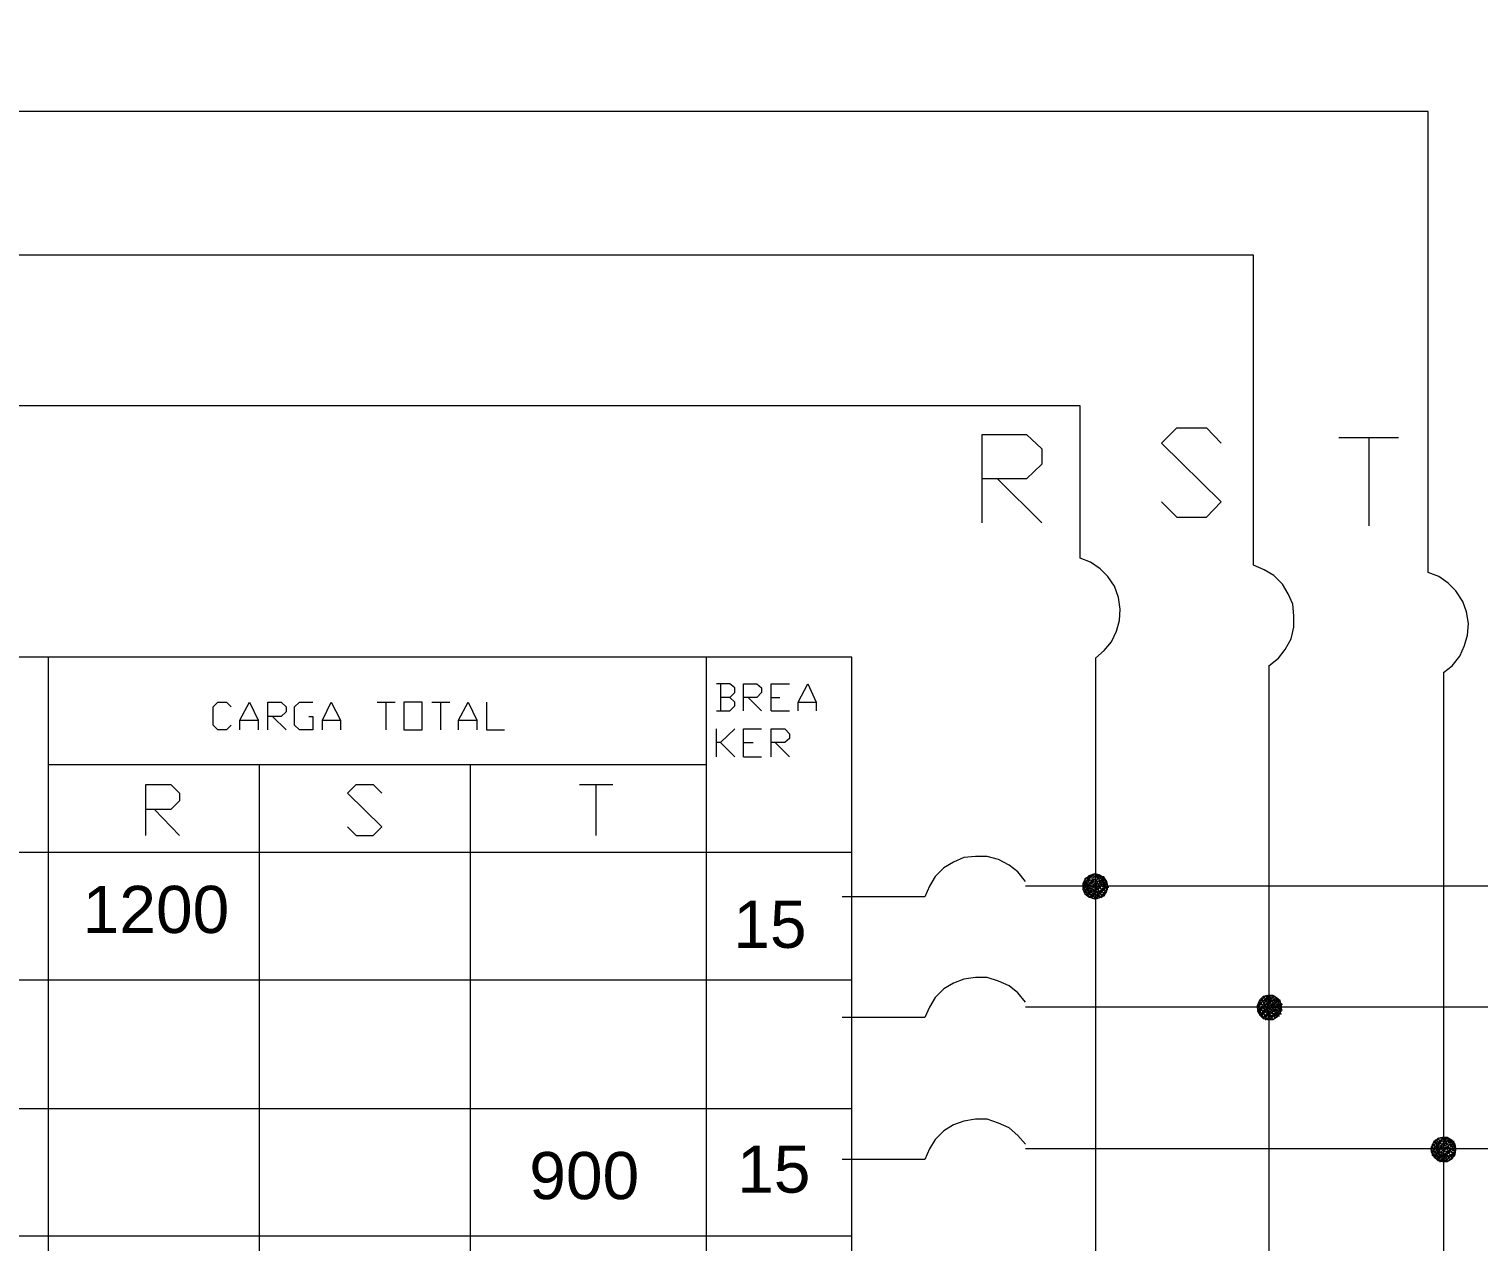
# Model space of a CAD drawing. Header units: millimetres. Extents: x -0.3 to 50, y -1 to 21.3.
# Drawn here: x 5.657 to 8.425, y 14.228 to 16.544 of the extents above; entities that cross this region are included whole.
import ezdxf

# ---------------------------------------------------------------- set-up
doc = ezdxf.new("R2010")
doc.units = ezdxf.units.MM
doc.header["$LTSCALE"] = 0.5
doc.layers.add('TABLA', color=7, linetype='Continuous')
doc.styles.get("Standard").update_dxf_attribs({"font": 'arial.ttf'})

msp = doc.modelspace()

# ---------------------------------------------------------------- linework, layer by layer
at = {"layer": 'TABLA', "color": 7, "linetype": 'Continuous', "lineweight": 18, "true_color": 0x000007}
for p, q in [((8.1594, 15.7632), (8.273, 15.7632)), ((8.2162, 15.7632), (8.2162, 15.5946)), ((7.5072, 15.6844), (7.5915, 15.6001)), ((5.6936, 15.3437), (5.6936, 13.0135)), ((6.9503, 15.3437), (6.9503, 13.0135)), ((7.6941, 15.3418), (7.6941, 13.1197)), ((8.0257, 15.3272), (8.0257, 13.1087)), ((8.3591, 15.3144), (8.3591, 13.1032)), ((6.9778, 15.2924), (6.9778, 15.2411)), ((6.322, 15.2576), (6.3568, 15.2576)), ((6.3385, 15.2576), (6.3385, 15.2044)), ((6.4264, 15.2576), (6.4612, 15.2576)), ((6.4429, 15.2576), (6.4429, 15.2044)), ((7.0309, 15.2667), (7.0566, 15.2411)), ((7.0749, 15.2667), (7.0914, 15.2667)), ((7.1262, 15.2576), (7.161, 15.2576)), ((6.1223, 15.2301), (6.148, 15.2044)), ((7.0749, 15.2411), (7.1097, 15.2411)), ((6.06, 15.2228), (6.0948, 15.2228)), ((6.2176, 15.2228), (6.2524, 15.2228)), ((6.4777, 15.2228), (6.5125, 15.2228)), ((6.9705, 15.1532), (6.9705, 15.2063)), ((6.9778, 15.1806), (7.0053, 15.1532)), ((7.0218, 15.1806), (7.0401, 15.1806)), ((7.0822, 15.1806), (7.1097, 15.1532)), ((7.0218, 15.1532), (7.0566, 15.1532)), ((5.6936, 15.1385), (6.9503, 15.1385)), ((6.0967, 15.1385), (6.0967, 13.0135)), ((6.4997, 15.1385), (6.4997, 13.0135)), ((6.7085, 15.1), (6.7726, 15.1)), ((6.7397, 15.1), (6.7397, 15.0029)), ((5.897, 15.0524), (5.9446, 15.0029)), ((7.2288, 14.97), (4.2867, 14.97)), ((7.6739, 14.9205), (7.6776, 14.9223)), ((7.6776, 14.9205), (7.6813, 14.9223)), ((7.6776, 14.9168), (7.6794, 14.9205)), ((7.6794, 14.9242), (7.6813, 14.9242)), ((7.6794, 14.9187), (7.6831, 14.9205)), ((7.6813, 14.9242), (7.6849, 14.926)), ((7.6813, 14.9205), (7.6831, 14.9242)), ((7.6831, 14.9223), (7.6868, 14.9242)), ((7.6831, 14.9187), (7.6849, 14.9223)), ((7.6849, 14.9242), (7.6868, 14.9278)), ((7.6868, 14.926), (7.6904, 14.9278)), ((7.6868, 14.9223), (7.6886, 14.926)), ((7.6868, 14.9205), (7.6886, 14.9223)), ((7.6886, 14.9278), (7.6904, 14.9278)), ((7.6886, 14.9168), (7.6904, 14.9205)), ((7.6904, 14.926), (7.6923, 14.9297)), ((7.6904, 14.9242), (7.6923, 14.926)), ((7.6904, 14.9187), (7.6941, 14.9205)), ((7.6923, 14.9223), (7.6941, 14.9242)), ((7.6941, 14.9278), (7.6959, 14.9297)), ((7.6941, 14.9278), (7.6959, 14.9278)), ((7.6941, 14.9242), (7.6959, 14.9242)), ((7.6941, 14.9223), (7.6978, 14.9242)), ((7.6941, 14.9187), (7.6959, 14.9223)), ((7.6959, 14.926), (7.6978, 14.9278)), ((7.6959, 14.9242), (7.6978, 14.9242)), ((7.6978, 14.926), (7.7014, 14.9278)), ((7.6978, 14.9205), (7.6996, 14.9223)), ((7.6996, 14.9278), (7.7014, 14.9278)), ((7.6996, 14.9242), (7.7014, 14.9242)), ((7.6996, 14.9187), (7.7014, 14.9205)), ((7.7014, 14.9242), (7.7033, 14.926)), ((7.7033, 14.9223), (7.7051, 14.9242)), ((7.7033, 14.9205), (7.7051, 14.9205)), ((7.7051, 14.9187), (7.7087, 14.9223)), ((7.7069, 14.9242), (7.7087, 14.9242)), ((7.7069, 14.9205), (7.7087, 14.9205)), ((7.7087, 14.9242), (7.7106, 14.9242)), ((7.7087, 14.9205), (7.7106, 14.9223)), ((7.7106, 14.9187), (7.7124, 14.9205)), ((8.4525, 14.9058), (7.5604, 14.9058)), ((7.6703, 14.9113), (7.6721, 14.9132)), ((7.6703, 14.9095), (7.6721, 14.9095)), ((7.6703, 14.9077), (7.6721, 14.9077)), ((7.6703, 14.9058), (7.6721, 14.9058)), ((7.6703, 14.904), (7.6721, 14.9058)), ((7.6703, 14.9022), (7.6721, 14.904)), ((7.6721, 14.915), (7.6739, 14.915)), ((7.6721, 14.9113), (7.6758, 14.9132)), ((7.6721, 14.9077), (7.6739, 14.9095)), ((7.6721, 14.9004), (7.6739, 14.9022)), ((7.6721, 14.8985), (7.6739, 14.8985)), ((7.6721, 14.8967), (7.6739, 14.8985)), ((7.6739, 14.9168), (7.6758, 14.9187)), ((7.6739, 14.9132), (7.6758, 14.9168)), ((7.6739, 14.9113), (7.6758, 14.9113)), ((7.6739, 14.9058), (7.6758, 14.9077)), ((7.6739, 14.9058), (7.6758, 14.9058)), ((7.6739, 14.904), (7.6758, 14.904)), ((7.6739, 14.9004), (7.6758, 14.9004)), ((7.6739, 14.8949), (7.6758, 14.8967)), ((7.6758, 14.915), (7.6794, 14.9168)), ((7.6758, 14.9113), (7.6776, 14.915)), ((7.6758, 14.9058), (7.6794, 14.9095)), ((7.6758, 14.904), (7.6776, 14.9058)), ((7.6758, 14.9022), (7.6776, 14.9022)), ((7.6758, 14.9004), (7.6776, 14.9022)), ((7.6758, 14.893), (7.6776, 14.8949)), ((7.6776, 14.9095), (7.6794, 14.9113)), ((7.6776, 14.9058), (7.6794, 14.9058)), ((7.6776, 14.904), (7.6794, 14.904)), ((7.6776, 14.8985), (7.6794, 14.9004)), ((7.6776, 14.893), (7.6794, 14.893)), ((7.6794, 14.915), (7.6813, 14.9187)), ((7.6794, 14.9077), (7.6831, 14.9095)), ((7.6794, 14.9058), (7.6813, 14.9077)), ((7.6794, 14.904), (7.6794, 14.9058)), ((7.6794, 14.8967), (7.6813, 14.8985)), ((7.6794, 14.8949), (7.6813, 14.8949)), ((7.6794, 14.893), (7.6813, 14.8949)), ((7.6813, 14.9168), (7.6849, 14.9187)), ((7.6813, 14.9132), (7.6831, 14.915)), ((7.6813, 14.9095), (7.6831, 14.9132)), ((7.6813, 14.9022), (7.6831, 14.904)), ((7.6813, 14.8967), (7.6831, 14.8967)), ((7.6813, 14.8912), (7.6831, 14.893)), ((7.6831, 14.9113), (7.6868, 14.9132)), ((7.6831, 14.9077), (7.6849, 14.9113)), ((7.6831, 14.9058), (7.6849, 14.9077)), ((7.6831, 14.9004), (7.6868, 14.9022)), ((7.6831, 14.8967), (7.6849, 14.9004)), ((7.6831, 14.8985), (7.6849, 14.8985)), ((7.6831, 14.8949), (7.6849, 14.8949)), ((7.6849, 14.9168), (7.6886, 14.9187)), ((7.6849, 14.9132), (7.6868, 14.9168)), ((7.6849, 14.9095), (7.6886, 14.9113)), ((7.6849, 14.9058), (7.6868, 14.9077)), ((7.6849, 14.9058), (7.6868, 14.9058)), ((7.6849, 14.8949), (7.6868, 14.8967)), ((7.6868, 14.915), (7.6904, 14.9168)), ((7.6868, 14.9113), (7.6886, 14.915)), ((7.6868, 14.9058), (7.6886, 14.9058)), ((7.6868, 14.904), (7.6886, 14.9058)), ((7.6868, 14.9004), (7.6886, 14.904)), ((7.6868, 14.893), (7.6886, 14.8949)), ((7.6868, 14.8894), (7.6886, 14.893)), ((7.6886, 14.9132), (7.6923, 14.915)), ((7.6886, 14.9095), (7.6904, 14.9113)), ((7.6886, 14.9058), (7.6904, 14.9095)), ((7.6886, 14.9058), (7.6904, 14.9058)), ((7.6886, 14.9022), (7.6923, 14.904)), ((7.6886, 14.8985), (7.6904, 14.9004)), ((7.6886, 14.8912), (7.6923, 14.893)), ((7.6904, 14.915), (7.6923, 14.9187)), ((7.6904, 14.9077), (7.6941, 14.9095)), ((7.6904, 14.9058), (7.6923, 14.9077)), ((7.6904, 14.904), (7.6904, 14.9058)), ((7.6904, 14.8967), (7.6941, 14.8985)), ((7.6904, 14.893), (7.6923, 14.8967)), ((7.6904, 14.8949), (7.6923, 14.8949)), ((7.6923, 14.9132), (7.6941, 14.915)), ((7.6923, 14.9095), (7.6941, 14.9132)), ((7.6923, 14.9022), (7.6941, 14.904)), ((7.6923, 14.8949), (7.6941, 14.8949)), ((7.6923, 14.8912), (7.6941, 14.893)), ((7.6941, 14.9187), (7.6959, 14.9187)), ((7.6941, 14.9168), (7.6959, 14.9187)), ((7.6941, 14.9168), (7.6959, 14.9168)), ((7.6941, 14.9132), (7.6959, 14.9132)), ((7.6941, 14.9113), (7.6978, 14.9132)), ((7.6941, 14.9077), (7.6959, 14.9113)), ((7.6941, 14.9077), (7.6959, 14.9077)), ((7.6941, 14.9058), (7.6959, 14.9058)), ((7.6941, 14.904), (7.6959, 14.904)), ((7.6941, 14.9022), (7.6959, 14.9022)), ((7.6941, 14.9004), (7.6978, 14.9022)), ((7.6941, 14.9004), (7.6959, 14.9004)), ((7.6941, 14.8967), (7.6959, 14.9004)), ((7.6941, 14.8967), (7.6959, 14.8967)), ((7.6941, 14.8949), (7.6959, 14.8967)), ((7.6941, 14.893), (7.6959, 14.893)), ((7.6959, 14.915), (7.6978, 14.9168)), ((7.6959, 14.9095), (7.6996, 14.9113)), ((7.6959, 14.9058), (7.6978, 14.9095)), ((7.6959, 14.9058), (7.6978, 14.9058)), ((7.6959, 14.9022), (7.6978, 14.9058)), ((7.6959, 14.8985), (7.6996, 14.9004)), ((7.6959, 14.8949), (7.6978, 14.8967)), ((7.6978, 14.915), (7.7014, 14.9168)), ((7.6978, 14.9113), (7.6996, 14.915)), ((7.6978, 14.9058), (7.6996, 14.9058)), ((7.6978, 14.904), (7.6996, 14.9058)), ((7.6978, 14.9004), (7.6996, 14.904)), ((7.6978, 14.893), (7.7014, 14.8949)), ((7.6978, 14.8894), (7.6996, 14.893)), ((7.6996, 14.9077), (7.7014, 14.9095)), ((7.6996, 14.9058), (7.7014, 14.9058)), ((7.6996, 14.9022), (7.7033, 14.904)), ((7.6996, 14.8985), (7.7014, 14.9022)), ((7.6996, 14.8912), (7.7033, 14.893)), ((7.7014, 14.915), (7.7033, 14.9187)), ((7.7014, 14.9132), (7.7033, 14.915)), ((7.7014, 14.9077), (7.7051, 14.9095)), ((7.7014, 14.9058), (7.7033, 14.9077)), ((7.7014, 14.904), (7.7014, 14.9058)), ((7.7014, 14.8967), (7.7051, 14.8985)), ((7.7014, 14.893), (7.7033, 14.8967)), ((7.7033, 14.9168), (7.7051, 14.9168)), ((7.7033, 14.9113), (7.7051, 14.9132)), ((7.7033, 14.9058), (7.7069, 14.9077)), ((7.7033, 14.9058), (7.7051, 14.9058)), ((7.7033, 14.9022), (7.7051, 14.9058)), ((7.7033, 14.9004), (7.7051, 14.9022)), ((7.7033, 14.8949), (7.7069, 14.8967)), ((7.7033, 14.8912), (7.7051, 14.8949)), ((7.7051, 14.9168), (7.7069, 14.9187)), ((7.7051, 14.9077), (7.7069, 14.9113)), ((7.7051, 14.9004), (7.7087, 14.9022)), ((7.7051, 14.8967), (7.7069, 14.9004)), ((7.7051, 14.893), (7.7087, 14.8949)), ((7.7069, 14.915), (7.7087, 14.9168)), ((7.7069, 14.9095), (7.7087, 14.9095)), ((7.7069, 14.904), (7.7087, 14.9058)), ((7.7069, 14.8985), (7.7106, 14.9004)), ((7.7069, 14.8949), (7.7087, 14.8985)), ((7.7087, 14.9113), (7.7106, 14.915)), ((7.7087, 14.9095), (7.7106, 14.9113)), ((7.7087, 14.9058), (7.7106, 14.9058)), ((7.7087, 14.904), (7.7106, 14.9058)), ((7.7087, 14.9004), (7.7106, 14.904)), ((7.7087, 14.893), (7.7124, 14.8949)), ((7.7087, 14.8894), (7.7106, 14.893)), ((7.7106, 14.9168), (7.7124, 14.9168)), ((7.7106, 14.9132), (7.7124, 14.9132)), ((7.7106, 14.9077), (7.7124, 14.9095)), ((7.7106, 14.9022), (7.7142, 14.904)), ((7.7106, 14.8985), (7.7124, 14.9022)), ((7.7106, 14.8967), (7.7124, 14.8985)), ((7.7106, 14.8912), (7.7142, 14.893)), ((7.7124, 14.9168), (7.7142, 14.9168)), ((7.7124, 14.915), (7.7142, 14.915)), ((7.7124, 14.9132), (7.7142, 14.915)), ((7.7124, 14.9058), (7.7142, 14.9077)), ((7.7124, 14.904), (7.7124, 14.9058)), ((7.7124, 14.893), (7.7142, 14.8967)), ((7.7142, 14.9113), (7.7161, 14.9132)), ((7.7142, 14.9058), (7.7161, 14.9058)), ((7.7142, 14.9022), (7.7179, 14.9058)), ((7.7142, 14.9004), (7.7161, 14.9022)), ((7.7142, 14.8949), (7.7161, 14.8949)), ((7.7161, 14.9095), (7.7179, 14.9095)), ((7.7161, 14.9077), (7.7179, 14.9077)), ((7.7161, 14.9058), (7.7179, 14.9077)), ((7.7161, 14.8967), (7.7161, 14.8985)), ((7.7179, 14.904), (7.7197, 14.904)), ((7.368, 14.8857), (7.2105, 14.8857)), ((7.6758, 14.8912), (7.6776, 14.8912)), ((7.6758, 14.8894), (7.6776, 14.8912)), ((7.6776, 14.8875), (7.6794, 14.8894)), ((7.6794, 14.8912), (7.6813, 14.8912)), ((7.6794, 14.8857), (7.6813, 14.8875)), ((7.6813, 14.8857), (7.6849, 14.8875)), ((7.6831, 14.8894), (7.6849, 14.8912)), ((7.6831, 14.8875), (7.6849, 14.8875)), ((7.6831, 14.8839), (7.6831, 14.8857)), ((7.6849, 14.8894), (7.6868, 14.8894)), ((7.6849, 14.8857), (7.6886, 14.8894)), ((7.6849, 14.8839), (7.6868, 14.8857)), ((7.6868, 14.8912), (7.6886, 14.8912)), ((7.6868, 14.8875), (7.6886, 14.8875)), ((7.6886, 14.8875), (7.6904, 14.8894)), ((7.6886, 14.882), (7.6886, 14.8839)), ((7.6904, 14.8912), (7.6923, 14.8912)), ((7.6904, 14.8857), (7.6923, 14.8875)), ((7.6904, 14.882), (7.6923, 14.8857)), ((7.6904, 14.8839), (7.6923, 14.8839)), ((7.6923, 14.8839), (7.6941, 14.8839)), ((7.6923, 14.882), (7.6941, 14.882)), ((7.6941, 14.8894), (7.6959, 14.8912)), ((7.6941, 14.8857), (7.6959, 14.8894)), ((7.6941, 14.8875), (7.6959, 14.8875)), ((7.6941, 14.8857), (7.6959, 14.8857)), ((7.6941, 14.8839), (7.6959, 14.8857)), ((7.6941, 14.8839), (7.6959, 14.8839)), ((7.6941, 14.882), (7.6959, 14.882)), ((7.6959, 14.8875), (7.6996, 14.8894)), ((7.6959, 14.8839), (7.6978, 14.8857)), ((7.6978, 14.8875), (7.6996, 14.8875)), ((7.6978, 14.882), (7.6996, 14.8839)), ((7.6996, 14.8875), (7.7014, 14.8912)), ((7.7014, 14.8857), (7.7033, 14.8875)), ((7.7014, 14.8839), (7.7033, 14.8857)), ((7.7051, 14.8894), (7.7087, 14.8912)), ((7.7051, 14.8857), (7.7069, 14.8894)), ((7.7051, 14.8839), (7.7069, 14.8857)), ((7.7069, 14.8875), (7.7106, 14.8894)), ((7.2288, 14.7263), (4.2867, 14.7263)), ((8.4525, 14.675), (7.5604, 14.675)), ((8.0037, 14.6805), (8.0055, 14.6805)), ((8.0037, 14.6769), (8.0037, 14.6787)), ((8.0037, 14.6769), (8.0073, 14.6787)), ((8.0037, 14.675), (8.0055, 14.6769)), ((8.0037, 14.675), (8.0055, 14.675)), ((8.0037, 14.6732), (8.0037, 14.675)), ((8.0037, 14.6714), (8.0055, 14.6732)), ((8.0055, 14.6842), (8.0073, 14.6842)), ((8.0055, 14.6824), (8.0092, 14.6842)), ((8.0055, 14.6787), (8.0073, 14.6824)), ((8.0055, 14.675), (8.0092, 14.6769)), ((8.0055, 14.675), (8.0073, 14.675)), ((8.0055, 14.6714), (8.0092, 14.6732)), ((8.0055, 14.6677), (8.0073, 14.6714)), ((8.0073, 14.686), (8.0092, 14.6879)), ((8.0073, 14.6805), (8.011, 14.6824)), ((8.0073, 14.6769), (8.0092, 14.6805)), ((8.0073, 14.6695), (8.011, 14.6714)), ((8.0092, 14.6824), (8.011, 14.686)), ((8.0092, 14.675), (8.0128, 14.6769)), ((8.0092, 14.6714), (8.011, 14.675)), ((8.011, 14.6897), (8.0128, 14.6915)), ((8.011, 14.6842), (8.0147, 14.686)), ((8.011, 14.6805), (8.0128, 14.6842)), ((8.011, 14.6787), (8.0128, 14.6805)), ((8.011, 14.675), (8.0128, 14.675)), ((8.011, 14.6732), (8.0128, 14.675)), ((8.011, 14.6695), (8.0128, 14.6732)), ((8.0128, 14.686), (8.0147, 14.6897)), ((8.0128, 14.675), (8.0147, 14.6787)), ((8.0128, 14.675), (8.0147, 14.675)), ((8.0128, 14.6714), (8.0165, 14.6732)), ((8.0147, 14.6933), (8.0165, 14.6952)), ((8.0147, 14.6879), (8.0165, 14.6879)), ((8.0147, 14.6824), (8.0165, 14.6842)), ((8.0147, 14.6769), (8.0183, 14.6787)), ((8.0147, 14.675), (8.0165, 14.6769)), ((8.0147, 14.6732), (8.0147, 14.675)), ((8.0165, 14.6915), (8.0183, 14.6933)), ((8.0165, 14.6897), (8.0183, 14.6897)), ((8.0165, 14.6879), (8.0183, 14.6897)), ((8.0165, 14.6787), (8.0183, 14.6824)), ((8.0165, 14.6714), (8.0202, 14.675)), ((8.0165, 14.6677), (8.0183, 14.6714)), ((8.0183, 14.6915), (8.0202, 14.6915)), ((8.0183, 14.686), (8.0202, 14.6879)), ((8.0183, 14.6805), (8.022, 14.6824)), ((8.0183, 14.6769), (8.0202, 14.6805)), ((8.0183, 14.675), (8.0202, 14.6769)), ((8.0183, 14.6695), (8.022, 14.6714)), ((8.0202, 14.6952), (8.0238, 14.697)), ((8.0202, 14.6933), (8.022, 14.6933)), ((8.0202, 14.6915), (8.022, 14.6933)), ((8.0202, 14.6897), (8.022, 14.6897)), ((8.0202, 14.6842), (8.022, 14.686)), ((8.0202, 14.6824), (8.022, 14.6824)), ((8.0202, 14.6714), (8.022, 14.675)), ((8.022, 14.6952), (8.0238, 14.6952)), ((8.022, 14.6897), (8.0238, 14.6915)), ((8.022, 14.6842), (8.0238, 14.6842)), ((8.022, 14.6787), (8.0238, 14.6805)), ((8.022, 14.675), (8.0238, 14.675)), ((8.022, 14.6732), (8.0238, 14.675)), ((8.022, 14.6695), (8.0238, 14.6732)), ((8.0238, 14.6952), (8.0257, 14.697)), ((8.0238, 14.6879), (8.0257, 14.6897)), ((8.0238, 14.686), (8.0257, 14.686)), ((8.0238, 14.6842), (8.0257, 14.686)), ((8.0238, 14.6824), (8.0257, 14.6824)), ((8.0238, 14.6769), (8.0257, 14.6787)), ((8.0238, 14.675), (8.0257, 14.675)), ((8.0238, 14.675), (8.0257, 14.675)), ((8.0257, 14.697), (8.0275, 14.697)), ((8.0257, 14.697), (8.0275, 14.697)), ((8.0257, 14.6952), (8.0275, 14.6952)), ((8.0257, 14.6933), (8.0257, 14.6952)), ((8.0257, 14.6879), (8.0275, 14.6879)), ((8.0257, 14.686), (8.0293, 14.6879)), ((8.0257, 14.6842), (8.0275, 14.6842)), ((8.0257, 14.6824), (8.0257, 14.6842)), ((8.0257, 14.6769), (8.0293, 14.6787)), ((8.0257, 14.6769), (8.0275, 14.6769)), ((8.0257, 14.675), (8.0275, 14.675)), ((8.0257, 14.6714), (8.0257, 14.6732)), ((8.0257, 14.6732), (8.0275, 14.6732)), ((8.0275, 14.6915), (8.0312, 14.6933)), ((8.0275, 14.6879), (8.0293, 14.6915)), ((8.0275, 14.6897), (8.0293, 14.6897)), ((8.0275, 14.686), (8.0293, 14.686)), ((8.0275, 14.6805), (8.0293, 14.6824)), ((8.0275, 14.6787), (8.0293, 14.6787)), ((8.0275, 14.675), (8.0293, 14.675)), ((8.0275, 14.6695), (8.0293, 14.6714)), ((8.0293, 14.697), (8.0312, 14.697)), ((8.0293, 14.6897), (8.033, 14.6915)), ((8.0293, 14.686), (8.0312, 14.6879)), ((8.0293, 14.6805), (8.0312, 14.6805)), ((8.0293, 14.6769), (8.033, 14.6805)), ((8.0293, 14.675), (8.0312, 14.6769)), ((8.0293, 14.6695), (8.033, 14.6714)), ((8.0312, 14.6952), (8.033, 14.697)), ((8.0312, 14.6915), (8.033, 14.6952)), ((8.0312, 14.6842), (8.033, 14.686)), ((8.0312, 14.6805), (8.033, 14.6842)), ((8.0312, 14.6824), (8.033, 14.6824)), ((8.0312, 14.6787), (8.033, 14.6787)), ((8.0312, 14.6732), (8.033, 14.675)), ((8.0312, 14.6714), (8.033, 14.6714)), ((8.033, 14.6933), (8.0367, 14.6952)), ((8.033, 14.6897), (8.0348, 14.6915)), ((8.033, 14.6824), (8.0367, 14.6842)), ((8.033, 14.6787), (8.0348, 14.6805)), ((8.033, 14.675), (8.0348, 14.675)), ((8.033, 14.6732), (8.0348, 14.675)), ((8.033, 14.6695), (8.0348, 14.6732)), ((8.0348, 14.6952), (8.0348, 14.697)), ((8.0348, 14.6879), (8.0385, 14.6897)), ((8.0348, 14.6842), (8.0367, 14.6879)), ((8.0348, 14.686), (8.0367, 14.686)), ((8.0348, 14.6824), (8.0367, 14.6824)), ((8.0348, 14.6769), (8.0367, 14.6787)), ((8.0348, 14.675), (8.0367, 14.6769)), ((8.0348, 14.675), (8.0367, 14.675)), ((8.0348, 14.6714), (8.0367, 14.6714)), ((8.0367, 14.6933), (8.0385, 14.6952)), ((8.0367, 14.686), (8.0403, 14.6879)), ((8.0367, 14.6824), (8.0385, 14.6842)), ((8.0367, 14.675), (8.0403, 14.6769)), ((8.0367, 14.675), (8.0385, 14.675)), ((8.0367, 14.6732), (8.0385, 14.6732)), ((8.0367, 14.6714), (8.0385, 14.6732)), ((8.0385, 14.6915), (8.0403, 14.6933)), ((8.0385, 14.6879), (8.0403, 14.6915)), ((8.0385, 14.6805), (8.0403, 14.6824)), ((8.0385, 14.6769), (8.0403, 14.6805)), ((8.0385, 14.6787), (8.0403, 14.6787)), ((8.0385, 14.675), (8.0403, 14.675)), ((8.0385, 14.6695), (8.0403, 14.6714)), ((8.0403, 14.6897), (8.0422, 14.6915)), ((8.0403, 14.686), (8.0422, 14.6897)), ((8.0403, 14.6787), (8.044, 14.6805)), ((8.0403, 14.675), (8.0422, 14.6769)), ((8.0422, 14.6915), (8.044, 14.6915)), ((8.0422, 14.6842), (8.0458, 14.686)), ((8.0422, 14.6805), (8.044, 14.6842)), ((8.0422, 14.6787), (8.044, 14.6787)), ((8.0422, 14.6732), (8.044, 14.675)), ((8.0422, 14.6714), (8.044, 14.6714)), ((8.044, 14.6897), (8.0458, 14.6897)), ((8.044, 14.6824), (8.0477, 14.6842)), ((8.044, 14.6787), (8.0458, 14.6824)), ((8.044, 14.675), (8.0458, 14.675)), ((8.044, 14.6714), (8.0477, 14.6732)), ((8.0458, 14.6879), (8.0477, 14.6879)), ((8.0458, 14.6842), (8.0477, 14.686)), ((8.0458, 14.6769), (8.0477, 14.6787)), ((8.0458, 14.675), (8.0477, 14.6769)), ((8.0458, 14.6732), (8.0458, 14.675)), ((8.0458, 14.6714), (8.0477, 14.6714)), ((8.0477, 14.6824), (8.0477, 14.6842)), ((8.0477, 14.675), (8.0495, 14.6769)), ((8.0477, 14.6714), (8.0495, 14.675)), ((8.0495, 14.6805), (8.0513, 14.6805)), ((8.0495, 14.6769), (8.0495, 14.6787)), ((7.368, 14.6549), (7.2105, 14.6549)), ((8.0037, 14.6695), (8.0055, 14.6695)), ((8.0037, 14.6677), (8.0055, 14.6677)), ((8.0037, 14.6659), (8.0073, 14.6677)), ((8.0055, 14.6659), (8.0073, 14.6659)), ((8.0055, 14.6622), (8.0092, 14.6659)), ((8.0055, 14.664), (8.0073, 14.664)), ((8.0073, 14.6659), (8.0092, 14.6695)), ((8.0073, 14.6622), (8.0092, 14.6622)), ((8.0073, 14.6604), (8.0092, 14.6604)), ((8.0092, 14.6677), (8.0128, 14.6695)), ((8.0092, 14.664), (8.011, 14.6659)), ((8.0092, 14.6604), (8.011, 14.664)), ((8.0092, 14.6585), (8.011, 14.6604)), ((8.0092, 14.6585), (8.011, 14.6585)), ((8.011, 14.6622), (8.0147, 14.664)), ((8.011, 14.6585), (8.0128, 14.6622)), ((8.011, 14.6567), (8.0128, 14.6585)), ((8.0128, 14.6677), (8.0165, 14.6695)), ((8.0128, 14.664), (8.0147, 14.6677)), ((8.0128, 14.6604), (8.0165, 14.6622)), ((8.0128, 14.6567), (8.0147, 14.6585)), ((8.0128, 14.6549), (8.0147, 14.6567)), ((8.0147, 14.6659), (8.0183, 14.6677)), ((8.0147, 14.6622), (8.0165, 14.6659)), ((8.0147, 14.6549), (8.0183, 14.6567)), ((8.0165, 14.664), (8.0202, 14.6659)), ((8.0165, 14.6604), (8.0183, 14.6622)), ((8.0165, 14.6567), (8.0183, 14.6604)), ((8.0165, 14.653), (8.0165, 14.6549)), ((8.0165, 14.653), (8.0202, 14.6549)), ((8.0183, 14.6659), (8.0202, 14.6695)), ((8.0183, 14.6585), (8.022, 14.6604)), ((8.0183, 14.6549), (8.0202, 14.6585)), ((8.0183, 14.6512), (8.0202, 14.6512)), ((8.0202, 14.6677), (8.0238, 14.6695)), ((8.0202, 14.6604), (8.022, 14.664)), ((8.0202, 14.6567), (8.0238, 14.6585)), ((8.0202, 14.653), (8.022, 14.6549)), ((8.0202, 14.6512), (8.022, 14.653)), ((8.022, 14.6622), (8.0257, 14.664)), ((8.022, 14.6585), (8.0238, 14.6622)), ((8.022, 14.6512), (8.0257, 14.653)), ((8.0238, 14.664), (8.0257, 14.6677)), ((8.0238, 14.6604), (8.0257, 14.6622)), ((8.0238, 14.6567), (8.0257, 14.6604)), ((8.0238, 14.653), (8.0257, 14.6567)), ((8.0238, 14.6512), (8.0257, 14.6512)), ((8.0257, 14.6659), (8.0293, 14.6677)), ((8.0257, 14.6659), (8.0275, 14.6659)), ((8.0257, 14.664), (8.0275, 14.6659)), ((8.0257, 14.6622), (8.0257, 14.664)), ((8.0257, 14.6622), (8.0275, 14.6622)), ((8.0257, 14.6549), (8.0293, 14.6567)), ((8.0257, 14.6549), (8.0275, 14.6549)), ((8.0257, 14.653), (8.0275, 14.6549)), ((8.0257, 14.6512), (8.0257, 14.653)), ((8.0257, 14.6512), (8.0275, 14.6512)), ((8.0275, 14.664), (8.0312, 14.6659)), ((8.0275, 14.6567), (8.0293, 14.6604)), ((8.0275, 14.653), (8.0312, 14.6549)), ((8.0275, 14.6512), (8.0293, 14.653)), ((8.0293, 14.6659), (8.0312, 14.6695)), ((8.0293, 14.6585), (8.033, 14.6604)), ((8.0293, 14.6549), (8.0312, 14.6585)), ((8.0312, 14.6677), (8.033, 14.6677)), ((8.0312, 14.6622), (8.033, 14.664)), ((8.0312, 14.6567), (8.0348, 14.6585)), ((8.0312, 14.653), (8.033, 14.6567)), ((8.0312, 14.6512), (8.033, 14.653)), ((8.033, 14.6677), (8.0348, 14.6695)), ((8.033, 14.6622), (8.0367, 14.664)), ((8.033, 14.6585), (8.0348, 14.6622)), ((8.033, 14.6512), (8.0367, 14.653)), ((8.0348, 14.6659), (8.0367, 14.6677)), ((8.0348, 14.6604), (8.0385, 14.6622)), ((8.0348, 14.6549), (8.0367, 14.6567)), ((8.0367, 14.6622), (8.0385, 14.6659)), ((8.0367, 14.6549), (8.0403, 14.6567)), ((8.0367, 14.653), (8.0385, 14.6549)), ((8.0385, 14.6677), (8.0403, 14.6677)), ((8.0385, 14.664), (8.0403, 14.664)), ((8.0385, 14.6585), (8.0403, 14.6604)), ((8.0403, 14.6677), (8.0422, 14.6695)), ((8.0403, 14.6659), (8.0422, 14.6659)), ((8.0403, 14.664), (8.0422, 14.6659)), ((8.0403, 14.6549), (8.0422, 14.6585)), ((8.0422, 14.6677), (8.044, 14.6677)), ((8.0422, 14.6622), (8.044, 14.664)), ((8.044, 14.6695), (8.0458, 14.6695)), ((8.044, 14.6677), (8.0458, 14.6695)), ((8.044, 14.6604), (8.0458, 14.6622)), ((8.044, 14.6585), (8.0458, 14.6585)), ((8.0458, 14.6659), (8.0477, 14.6677)), ((8.0458, 14.664), (8.0477, 14.664)), ((8.0477, 14.6622), (8.0495, 14.6622)), ((8.0495, 14.6695), (8.0513, 14.6695)), ((7.2288, 14.4808), (4.2867, 14.4808)), ((8.3444, 14.4204), (8.3444, 14.4222)), ((8.3463, 14.4222), (8.3499, 14.4241)), ((8.3463, 14.4186), (8.3481, 14.4222)), ((8.3499, 14.4222), (8.3517, 14.4259)), ((8.3499, 14.4204), (8.3517, 14.4222)), ((8.3517, 14.4204), (8.3554, 14.4222)), ((8.3536, 14.4259), (8.3554, 14.4259)), ((8.3536, 14.4241), (8.3554, 14.4259)), ((8.3554, 14.4241), (8.3591, 14.4259)), ((8.3554, 14.4204), (8.3572, 14.4241)), ((8.3572, 14.4222), (8.3591, 14.4241)), ((8.3591, 14.4259), (8.3609, 14.4259)), ((8.3591, 14.4259), (8.3609, 14.4259)), ((8.3591, 14.4241), (8.3609, 14.4241)), ((8.3591, 14.4241), (8.3609, 14.4241)), ((8.3591, 14.4204), (8.3591, 14.4222)), ((8.3609, 14.4259), (8.3627, 14.4259)), ((8.3609, 14.4222), (8.3646, 14.4259)), ((8.3609, 14.4204), (8.3627, 14.4222)), ((8.3627, 14.4259), (8.3646, 14.4259)), ((8.3646, 14.4241), (8.3664, 14.4259)), ((8.3664, 14.4222), (8.3682, 14.4241)), ((8.3682, 14.4222), (8.3701, 14.4222)), ((8.3682, 14.4186), (8.3719, 14.4222)), ((8.3701, 14.4222), (8.3701, 14.4241)), ((8.3719, 14.4204), (8.3737, 14.4222)), ((8.4525, 14.4039), (7.5604, 14.4039)), ((8.3353, 14.4039), (8.3371, 14.4039)), ((8.3353, 14.4021), (8.3371, 14.4039)), ((8.3353, 14.4002), (8.3371, 14.4021)), ((8.3353, 14.3984), (8.3371, 14.3984)), ((8.3371, 14.4112), (8.3389, 14.4131)), ((8.3371, 14.4112), (8.3389, 14.4112)), ((8.3371, 14.4094), (8.3389, 14.4094)), ((8.3371, 14.4057), (8.3389, 14.4076)), ((8.3371, 14.4039), (8.3389, 14.4057)), ((8.3371, 14.4039), (8.3389, 14.4039)), ((8.3371, 14.4002), (8.3389, 14.4002)), ((8.3371, 14.3947), (8.3389, 14.3966)), ((8.3389, 14.4149), (8.3426, 14.4167)), ((8.3389, 14.4112), (8.3408, 14.4131)), ((8.3389, 14.4039), (8.3426, 14.4057)), ((8.3389, 14.4039), (8.3408, 14.4039)), ((8.3389, 14.4021), (8.3408, 14.4021)), ((8.3389, 14.4002), (8.3408, 14.4021)), ((8.3389, 14.3911), (8.3408, 14.3947)), ((8.3408, 14.4167), (8.3426, 14.4204)), ((8.3408, 14.4094), (8.3426, 14.4112)), ((8.3408, 14.4057), (8.3426, 14.4094)), ((8.3408, 14.4076), (8.3426, 14.4076)), ((8.3408, 14.4039), (8.3426, 14.4039)), ((8.3408, 14.3984), (8.3426, 14.4002)), ((8.3408, 14.3966), (8.3426, 14.3966)), ((8.3426, 14.4186), (8.3463, 14.4204)), ((8.3426, 14.4149), (8.3444, 14.4186)), ((8.3426, 14.4076), (8.3463, 14.4094)), ((8.3426, 14.4039), (8.3444, 14.4057)), ((8.3426, 14.3966), (8.3444, 14.3984)), ((8.3426, 14.3947), (8.3444, 14.3947)), ((8.3426, 14.3929), (8.3444, 14.3947)), ((8.3444, 14.4131), (8.3481, 14.4149)), ((8.3444, 14.4094), (8.3463, 14.4131)), ((8.3444, 14.4076), (8.3463, 14.4076)), ((8.3444, 14.4021), (8.3463, 14.4039)), ((8.3444, 14.4002), (8.3463, 14.4002)), ((8.3444, 14.3966), (8.3463, 14.3966)), ((8.3463, 14.4112), (8.3499, 14.4131)), ((8.3463, 14.4076), (8.3481, 14.4112)), ((8.3463, 14.4039), (8.3481, 14.4039)), ((8.3463, 14.4002), (8.3499, 14.4021)), ((8.3463, 14.3984), (8.3481, 14.3984)), ((8.3463, 14.3966), (8.3481, 14.3984)), ((8.3481, 14.4167), (8.3517, 14.4186)), ((8.3481, 14.4131), (8.3499, 14.4167)), ((8.3481, 14.4057), (8.3499, 14.4076)), ((8.3481, 14.4039), (8.3499, 14.4057)), ((8.3481, 14.4021), (8.3481, 14.4039)), ((8.3481, 14.4002), (8.3499, 14.4002)), ((8.3481, 14.3947), (8.3499, 14.3966)), ((8.3499, 14.4149), (8.3536, 14.4167)), ((8.3499, 14.4112), (8.3517, 14.4149)), ((8.3499, 14.4039), (8.3536, 14.4057)), ((8.3499, 14.4002), (8.3517, 14.4039)), ((8.3499, 14.3929), (8.3517, 14.3947)), ((8.3517, 14.4167), (8.3536, 14.4204)), ((8.3517, 14.4131), (8.3554, 14.4149)), ((8.3517, 14.4094), (8.3554, 14.4112)), ((8.3517, 14.4057), (8.3536, 14.4094)), ((8.3517, 14.4039), (8.3536, 14.4039)), ((8.3517, 14.3984), (8.3536, 14.4002)), ((8.3536, 14.4186), (8.3572, 14.4204)), ((8.3536, 14.4149), (8.3554, 14.4186)), ((8.3536, 14.4076), (8.3572, 14.4094)), ((8.3536, 14.4039), (8.3554, 14.4076)), ((8.3536, 14.4039), (8.3554, 14.4039)), ((8.3536, 14.3966), (8.3572, 14.3984)), ((8.3536, 14.3929), (8.3554, 14.3966)), ((8.3536, 14.3947), (8.3554, 14.3947)), ((8.3554, 14.4131), (8.3591, 14.4149)), ((8.3554, 14.4094), (8.3572, 14.4131)), ((8.3554, 14.4057), (8.3591, 14.4076)), ((8.3554, 14.4021), (8.3572, 14.4039)), ((8.3554, 14.3984), (8.3572, 14.4021)), ((8.3572, 14.4186), (8.3591, 14.4204)), ((8.3572, 14.4167), (8.3591, 14.4186)), ((8.3572, 14.4112), (8.3591, 14.4131)), ((8.3572, 14.4076), (8.3591, 14.4094)), ((8.3572, 14.4039), (8.3591, 14.4039)), ((8.3572, 14.4002), (8.3591, 14.4021)), ((8.3572, 14.3966), (8.3591, 14.3984)), ((8.3591, 14.4186), (8.3609, 14.4186)), ((8.3591, 14.4167), (8.3609, 14.4167)), ((8.3591, 14.4149), (8.3609, 14.4167)), ((8.3591, 14.4131), (8.3591, 14.4149)), ((8.3591, 14.4131), (8.3609, 14.4131)), ((8.3591, 14.4094), (8.3591, 14.4112)), ((8.3591, 14.4094), (8.3627, 14.4112)), ((8.3591, 14.4076), (8.3609, 14.4076)), ((8.3591, 14.4057), (8.3627, 14.4076)), ((8.3591, 14.4057), (8.3609, 14.4057)), ((8.3591, 14.4039), (8.3609, 14.4039)), ((8.3591, 14.4021), (8.3609, 14.4021)), ((8.3591, 14.3984), (8.3591, 14.4002)), ((8.3591, 14.3984), (8.3627, 14.4002)), ((8.3591, 14.3947), (8.3609, 14.3966)), ((8.3591, 14.3947), (8.3609, 14.3947)), ((8.3591, 14.3929), (8.3609, 14.3947)), ((8.3609, 14.4149), (8.3646, 14.4167)), ((8.3609, 14.4112), (8.3627, 14.4149)), ((8.3609, 14.4039), (8.3646, 14.4057)), ((8.3609, 14.4039), (8.3627, 14.4039)), ((8.3609, 14.4002), (8.3627, 14.4039)), ((8.3609, 14.3929), (8.3646, 14.3947)), ((8.3627, 14.4186), (8.3646, 14.4204)), ((8.3627, 14.4167), (8.3646, 14.4167)), ((8.3627, 14.4057), (8.3646, 14.4094)), ((8.3627, 14.4039), (8.3646, 14.4039)), ((8.3627, 14.4021), (8.3646, 14.4039)), ((8.3627, 14.3984), (8.3646, 14.4002)), ((8.3627, 14.3947), (8.3646, 14.3984)), ((8.3646, 14.4186), (8.3682, 14.4204)), ((8.3646, 14.4149), (8.3664, 14.4186)), ((8.3646, 14.4131), (8.3664, 14.4149)), ((8.3646, 14.4076), (8.3682, 14.4094)), ((8.3646, 14.4039), (8.3664, 14.4076)), ((8.3646, 14.4039), (8.3664, 14.4039)), ((8.3646, 14.3966), (8.3682, 14.3984)), ((8.3646, 14.3929), (8.3664, 14.3966)), ((8.3664, 14.4204), (8.3682, 14.4204)), ((8.3664, 14.4112), (8.3682, 14.4131)), ((8.3664, 14.4057), (8.3701, 14.4076)), ((8.3664, 14.4021), (8.3682, 14.4039)), ((8.3664, 14.3984), (8.3682, 14.4021)), ((8.3664, 14.3947), (8.3701, 14.3966)), ((8.3682, 14.4167), (8.3701, 14.4186)), ((8.3682, 14.4112), (8.3719, 14.4131)), ((8.3682, 14.4076), (8.3701, 14.4112)), ((8.3682, 14.4002), (8.3719, 14.4021)), ((8.3682, 14.3966), (8.3701, 14.4002)), ((8.3701, 14.4204), (8.3719, 14.4204)), ((8.3701, 14.4149), (8.3719, 14.4167)), ((8.3701, 14.4131), (8.3719, 14.4131)), ((8.3701, 14.4039), (8.3719, 14.4057)), ((8.3701, 14.4039), (8.3719, 14.4039)), ((8.3701, 14.3984), (8.3737, 14.4002)), ((8.3701, 14.3947), (8.3719, 14.3984)), ((8.3701, 14.3911), (8.3719, 14.3947)), ((8.3719, 14.4149), (8.3756, 14.4186)), ((8.3719, 14.4112), (8.3737, 14.4149)), ((8.3719, 14.4094), (8.3737, 14.4112)), ((8.3719, 14.4039), (8.3756, 14.4057)), ((8.3719, 14.4002), (8.3737, 14.4039)), ((8.3719, 14.3929), (8.3756, 14.3947)), ((8.3737, 14.4186), (8.3756, 14.4204)), ((8.3737, 14.4167), (8.3756, 14.4167)), ((8.3737, 14.4131), (8.3756, 14.4131)), ((8.3737, 14.4076), (8.3756, 14.4094)), ((8.3737, 14.4039), (8.3756, 14.4039)), ((8.3737, 14.4021), (8.3756, 14.4039)), ((8.3737, 14.3966), (8.3756, 14.3984)), ((8.3756, 14.4149), (8.3774, 14.4186)), ((8.3756, 14.4131), (8.3774, 14.4149)), ((8.3756, 14.4039), (8.3774, 14.4076)), ((8.3756, 14.4039), (8.3774, 14.4039)), ((8.3756, 14.3966), (8.3792, 14.3984)), ((8.3756, 14.3929), (8.3774, 14.3966)), ((8.3774, 14.4186), (8.3792, 14.4186)), ((8.3774, 14.4167), (8.3792, 14.4167)), ((8.3774, 14.4112), (8.3792, 14.4131)), ((8.3774, 14.4094), (8.3792, 14.4094)), ((8.3774, 14.4057), (8.3792, 14.4057)), ((8.3774, 14.4002), (8.3792, 14.4021)), ((8.3774, 14.3947), (8.3811, 14.3966)), ((8.3774, 14.3911), (8.3792, 14.3947)), ((8.3792, 14.4076), (8.3811, 14.4112)), ((8.3792, 14.4057), (8.3811, 14.4076)), ((8.3792, 14.4002), (8.3829, 14.4039)), ((8.3792, 14.3966), (8.3811, 14.4002)), ((8.3811, 14.4094), (8.3829, 14.4094)), ((8.3811, 14.4039), (8.3829, 14.4057)), ((8.3811, 14.3984), (8.3829, 14.3984)), ((8.3811, 14.3947), (8.3811, 14.3966)), ((8.3829, 14.4002), (8.3829, 14.4021)), ((7.368, 14.3838), (7.2105, 14.3838)), ((8.3371, 14.3929), (8.3389, 14.3929)), ((8.3389, 14.3911), (8.3408, 14.3911)), ((8.3408, 14.3929), (8.3426, 14.3929)), ((8.3408, 14.3874), (8.3426, 14.3892)), ((8.3426, 14.3856), (8.3444, 14.3874)), ((8.3444, 14.3911), (8.3463, 14.3929)), ((8.3444, 14.3856), (8.3481, 14.3874)), ((8.3463, 14.3892), (8.3481, 14.3911)), ((8.3463, 14.3874), (8.3481, 14.3874)), ((8.3481, 14.3929), (8.3499, 14.3929)), ((8.3481, 14.3892), (8.3499, 14.3892)), ((8.3481, 14.3838), (8.3499, 14.3856)), ((8.3499, 14.3911), (8.3517, 14.3911)), ((8.3499, 14.3892), (8.3517, 14.3911)), ((8.3499, 14.3819), (8.3517, 14.3838)), ((8.3517, 14.3929), (8.3536, 14.3929)), ((8.3517, 14.3874), (8.3536, 14.3892)), ((8.3517, 14.3819), (8.3554, 14.3838)), ((8.3517, 14.3801), (8.3536, 14.3801)), ((8.3536, 14.3856), (8.3554, 14.3874)), ((8.3536, 14.3838), (8.3554, 14.3838)), ((8.3554, 14.3911), (8.3572, 14.3929)), ((8.3554, 14.3856), (8.3572, 14.3856)), ((8.3554, 14.3801), (8.3572, 14.3819)), ((8.3572, 14.3892), (8.3591, 14.3911)), ((8.3572, 14.3856), (8.3591, 14.3892)), ((8.3572, 14.3874), (8.3591, 14.3874)), ((8.3572, 14.3838), (8.3591, 14.3838)), ((8.3572, 14.3801), (8.3591, 14.3819)), ((8.3591, 14.3911), (8.3609, 14.3911)), ((8.3591, 14.3892), (8.3609, 14.3892)), ((8.3591, 14.3856), (8.3627, 14.3892)), ((8.3591, 14.3838), (8.3609, 14.3856)), ((8.3591, 14.3838), (8.3609, 14.3838)), ((8.3591, 14.3801), (8.3609, 14.3801)), ((8.3609, 14.3892), (8.3627, 14.3929)), ((8.3609, 14.3911), (8.3627, 14.3911)), ((8.3609, 14.3819), (8.3627, 14.3838)), ((8.3609, 14.3801), (8.3627, 14.3819)), ((8.3609, 14.3801), (8.3627, 14.3801)), ((8.3627, 14.3911), (8.3664, 14.3929)), ((8.3627, 14.3874), (8.3646, 14.3892)), ((8.3627, 14.3801), (8.3664, 14.3819)), ((8.3646, 14.3856), (8.3664, 14.3874)), ((8.3646, 14.3819), (8.3664, 14.3856)), ((8.3646, 14.3838), (8.3664, 14.3838)), ((8.3664, 14.3911), (8.3682, 14.3929)), ((8.3664, 14.3838), (8.3701, 14.3856)), ((8.3664, 14.3801), (8.3682, 14.3819)), ((8.3682, 14.3892), (8.3719, 14.3911)), ((8.3682, 14.3856), (8.3701, 14.3892)), ((8.3701, 14.3874), (8.3737, 14.3892)), ((8.3701, 14.3838), (8.3719, 14.3856)), ((8.3719, 14.3892), (8.3737, 14.3929)), ((8.3737, 14.3911), (8.3774, 14.3929)), ((8.3737, 14.3874), (8.3756, 14.3911)), ((8.3774, 14.3892), (8.3792, 14.3911)), ((7.2288, 14.2372), (4.2867, 14.2372))]:
    msp.add_line(p, q, dxfattribs=at)
for points in [[(7.6648, 15.6917), (7.6648, 15.8236), (3.7335, 15.8236), (3.7335, 16.5436)], [(7.9964, 15.6771), (7.9964, 16.1112), (3.9259, 16.1112), (3.9259, 16.5436)], [(8.3298, 15.6643), (8.3298, 16.386), (4.0468, 16.386), (4.0468, 16.5436)], [(7.8205, 15.6404), (7.8498, 15.6111), (7.9066, 15.6111), (7.9341, 15.6404), (7.8205, 15.7522), (7.8498, 15.7815), (7.9066, 15.7815), (7.9341, 15.7522)], [(7.4779, 15.6001), (7.4779, 15.7687), (7.5622, 15.7687), (7.5915, 15.7412), (7.5915, 15.7119), (7.5622, 15.6844), (7.4779, 15.6844)], [(7.6941, 15.3418), (7.7106, 15.3565), (7.7252, 15.373), (7.7344, 15.3931), (7.7399, 15.4133), (7.7417, 15.4353), (7.7381, 15.4573), (7.7307, 15.4792), (7.7179, 15.4976), (7.7033, 15.5122), (7.6849, 15.525), (7.6648, 15.5324), (7.6648, 15.6917)], [(8.0257, 15.3272), (8.044, 15.3418), (8.0568, 15.3583), (8.0678, 15.3785), (8.0733, 15.4005), (8.0733, 15.4224), (8.0715, 15.4444), (8.0623, 15.4646), (8.0513, 15.4829), (8.0348, 15.4994), (8.0165, 15.5104), (7.9964, 15.5195), (7.9964, 15.6771)], [(8.3591, 15.3144), (8.3756, 15.3272), (8.3902, 15.3455), (8.3994, 15.3657), (8.4049, 15.3858), (8.4067, 15.4078), (8.403, 15.4298), (8.3957, 15.4499), (8.3829, 15.4701), (8.3682, 15.4847), (8.3499, 15.4976), (8.3298, 15.5049), (8.3298, 15.6643)], [(6.9961, 15.2667), (7.0053, 15.2759), (7.0053, 15.2851), (6.9961, 15.2924), (6.9705, 15.2924)], [(7.0218, 15.2411), (7.0218, 15.2924), (7.0474, 15.2924), (7.0566, 15.2851), (7.0566, 15.2759), (7.0474, 15.2667), (7.0218, 15.2667)], [(7.0749, 15.2411), (7.0749, 15.2924), (7.1097, 15.2924)], [(7.1262, 15.2411), (7.1262, 15.2576), (7.1445, 15.2924), (7.161, 15.2576), (7.161, 15.2411)], [(6.0435, 15.2136), (6.0344, 15.2044), (6.0179, 15.2044), (6.0087, 15.2136), (6.0087, 15.2484), (6.0179, 15.2576), (6.0344, 15.2576), (6.0435, 15.2484)], [(6.06, 15.2044), (6.06, 15.2228), (6.0783, 15.2576), (6.0948, 15.2228), (6.0948, 15.2044)], [(6.1132, 15.2044), (6.1132, 15.2576), (6.1388, 15.2576), (6.148, 15.2484), (6.148, 15.2393), (6.1388, 15.2301), (6.1132, 15.2301)], [(6.1919, 15.2301), (6.1993, 15.2301), (6.1993, 15.2044), (6.1736, 15.2044), (6.1644, 15.2136), (6.1644, 15.2484), (6.1736, 15.2576), (6.1993, 15.2576)], [(6.2176, 15.2044), (6.2176, 15.2228), (6.2341, 15.2576), (6.2524, 15.2228), (6.2524, 15.2044)], [(6.4777, 15.2044), (6.4777, 15.2228), (6.496, 15.2576), (6.5125, 15.2228), (6.5125, 15.2044)], [(6.5308, 15.2576), (6.5308, 15.2044), (6.5656, 15.2044)], [(6.9705, 15.2411), (6.9961, 15.2411), (7.0053, 15.2502), (7.0053, 15.2576), (6.9961, 15.2667), (6.9778, 15.2667)], [(7.0053, 15.2063), (6.9778, 15.1806), (6.9705, 15.1806)], [(7.0218, 15.1532), (7.0218, 15.2063), (7.0566, 15.2063)], [(7.0749, 15.1532), (7.0749, 15.2063), (7.1006, 15.2063), (7.1097, 15.1971), (7.1097, 15.188), (7.1006, 15.1806), (7.0749, 15.1806)], [(5.8805, 15.0029), (5.8805, 15.1), (5.9281, 15.1), (5.9446, 15.0835), (5.9446, 15.0689), (5.9281, 15.0524), (5.8805, 15.0524)], [(6.2652, 15.0194), (6.2817, 15.0029), (6.3147, 15.0029), (6.3311, 15.0194), (6.2652, 15.0835), (6.2817, 15.1), (6.3147, 15.1), (6.3311, 15.0835)], [(7.5604, 14.915), (7.5457, 14.9333), (7.5292, 14.9461), (7.5091, 14.9571), (7.4871, 14.9626), (7.4651, 14.9626), (7.4431, 14.9608), (7.423, 14.9516), (7.4046, 14.9407), (7.3882, 14.9242), (7.3772, 14.9058), (7.368, 14.8857)], [(7.6886, 14.9205), (7.6923, 14.9242), (7.6941, 14.926)], [(7.6941, 14.926), (7.6959, 14.9278), (7.6978, 14.9297)], [(7.6941, 14.915), (7.6959, 14.9168), (7.6996, 14.9205), (7.7033, 14.9242), (7.7051, 14.926)], [(7.6978, 14.9223), (7.7014, 14.926), (7.7014, 14.9278)], [(7.6996, 14.9095), (7.7033, 14.9132), (7.7069, 14.9168), (7.7106, 14.9205), (7.7106, 14.9223)], [(7.7014, 14.9187), (7.7051, 14.9223), (7.7087, 14.9242)], [(7.6703, 14.9004), (7.6721, 14.9022), (7.6758, 14.9058)], [(7.6721, 14.9058), (7.6739, 14.9077), (7.6776, 14.9113), (7.6813, 14.915)], [(7.6721, 14.8949), (7.6739, 14.8967), (7.6776, 14.9004), (7.6813, 14.904), (7.6831, 14.9058)], [(7.6739, 14.893), (7.6758, 14.8949), (7.6794, 14.8985), (7.6831, 14.9022), (7.6868, 14.9058)], [(7.6776, 14.8894), (7.6813, 14.893), (7.6849, 14.8967), (7.6886, 14.9004)], [(7.6794, 14.8875), (7.6831, 14.8912), (7.6868, 14.8949), (7.6904, 14.8985), (7.6941, 14.9022)], [(7.6923, 14.9058), (7.6941, 14.9058), (7.6959, 14.9077)], [(7.6941, 14.8912), (7.6978, 14.8949), (7.7014, 14.8985)], [(7.7051, 14.9113), (7.7087, 14.915), (7.7124, 14.9187)], [(7.7069, 14.9058), (7.7106, 14.9095), (7.7142, 14.9132), (7.7161, 14.915)], [(7.7106, 14.9058), (7.7124, 14.9077), (7.7161, 14.9113)], [(7.7124, 14.8967), (7.7161, 14.9004), (7.7179, 14.9004)], [(7.6868, 14.8839), (7.6904, 14.8875), (7.6941, 14.8912)], [(7.6959, 14.882), (7.6978, 14.8839), (7.7014, 14.8875), (7.7051, 14.8912)], [(7.5604, 14.6842), (7.5457, 14.7025), (7.5292, 14.7153), (7.5091, 14.7245), (7.4871, 14.7318), (7.4651, 14.7318), (7.4431, 14.7282), (7.423, 14.7208), (7.4046, 14.7098), (7.3882, 14.6933), (7.3772, 14.675), (7.368, 14.6549)], [(8.0073, 14.6879), (8.011, 14.6915), (8.0128, 14.6933)], [(8.0092, 14.686), (8.0128, 14.6897), (8.0165, 14.6933), (8.0202, 14.697)], [(8.0128, 14.6787), (8.0165, 14.6824), (8.0202, 14.686), (8.0238, 14.6897), (8.0257, 14.6915)], [(8.0147, 14.6842), (8.0183, 14.6879), (8.022, 14.6915), (8.0257, 14.6952)], [(8.0202, 14.675), (8.0238, 14.6787), (8.0257, 14.6805)], [(8.022, 14.6805), (8.0257, 14.6842), (8.0257, 14.686)], [(8.0257, 14.6915), (8.0275, 14.6933), (8.0312, 14.697)], [(8.0257, 14.6805), (8.0275, 14.6824), (8.0312, 14.686), (8.0348, 14.6897), (8.0385, 14.6933)], [(8.0257, 14.6732), (8.0257, 14.675), (8.0275, 14.6769)], [(8.0257, 14.6695), (8.0275, 14.6714), (8.0312, 14.675)], [(8.0275, 14.6604), (8.0312, 14.664), (8.0348, 14.6677), (8.0385, 14.6714), (8.0403, 14.675)], [(8.0312, 14.675), (8.0348, 14.6787), (8.0385, 14.6824), (8.0422, 14.686), (8.0458, 14.6897)], [(8.0348, 14.6567), (8.0385, 14.6604), (8.0422, 14.664), (8.0458, 14.6677), (8.0495, 14.6714), (8.0495, 14.6732)], [(8.0367, 14.6659), (8.0403, 14.6695), (8.044, 14.6732)], [(8.0403, 14.675), (8.0422, 14.675), (8.0458, 14.6787), (8.0495, 14.6824)], [(8.0202, 14.664), (8.0238, 14.6677), (8.0257, 14.6695)], [(8.0403, 14.6585), (8.044, 14.6622), (8.0477, 14.6659), (8.0495, 14.6677)], [(7.5604, 14.4131), (7.5457, 14.4296), (7.5292, 14.4442), (7.5091, 14.4534), (7.4871, 14.4607), (7.4651, 14.4607), (7.4431, 14.457), (7.423, 14.4497), (7.4046, 14.4387), (7.3882, 14.4222), (7.3772, 14.4039), (7.368, 14.3838)], [(8.3591, 14.4167), (8.3627, 14.4204), (8.3664, 14.4241), (8.3682, 14.4259)], [(8.3353, 14.4057), (8.3371, 14.4076), (8.3408, 14.4112), (8.3444, 14.4149), (8.3481, 14.4186)], [(8.3371, 14.3966), (8.3408, 14.4002), (8.3426, 14.4039)], [(8.3389, 14.3947), (8.3426, 14.3984), (8.3463, 14.4021)], [(8.3408, 14.3892), (8.3444, 14.3929), (8.3481, 14.3966), (8.3517, 14.4002), (8.3536, 14.4039)], [(8.3426, 14.4039), (8.3444, 14.4039), (8.3481, 14.4076), (8.3517, 14.4112)], [(8.3426, 14.3874), (8.3463, 14.3911), (8.3499, 14.3947), (8.3536, 14.3984)], [(8.3463, 14.3838), (8.3481, 14.3856), (8.3517, 14.3892), (8.3554, 14.3929), (8.3591, 14.3966)], [(8.3591, 14.4021), (8.3591, 14.4039), (8.3609, 14.4057)], [(8.3627, 14.4094), (8.3664, 14.4131), (8.3701, 14.4167), (8.3737, 14.4204)], [(8.3682, 14.4039), (8.3701, 14.4057), (8.3737, 14.4094), (8.3774, 14.4131), (8.3792, 14.4149)], [(8.3737, 14.3984), (8.3774, 14.4021), (8.3774, 14.4039)], [(8.3756, 14.4076), (8.3792, 14.4112), (8.3811, 14.4131)], [(8.3774, 14.4039), (8.3811, 14.4057), (8.3829, 14.4076)], [(8.3481, 14.3819), (8.3499, 14.3838), (8.3536, 14.3874), (8.3572, 14.3911), (8.3591, 14.3929)], [(8.3536, 14.3801), (8.3554, 14.3819), (8.3591, 14.3856)], [(8.3591, 14.3819), (8.3609, 14.3838), (8.3646, 14.3874), (8.3682, 14.3911)], [(8.3701, 14.3819), (8.3719, 14.3838), (8.3756, 14.3874)]]:
    msp.add_lwpolyline(points, dxfattribs=at)
for points in [[(4.2867, 13.0135), (7.2288, 13.0135), (7.2288, 15.3437), (4.2867, 15.3437)], [(6.3733, 15.2044), (6.4081, 15.2044), (6.4081, 15.2576), (6.3733, 15.2576)], [(7.7179, 14.9058), (7.7161, 14.915), (7.7106, 14.9223), (7.7014, 14.9278), (7.6923, 14.9297), (7.6813, 14.926), (7.6739, 14.9187), (7.6703, 14.9113), (7.6703, 14.9004), (7.6739, 14.8912), (7.6813, 14.8857), (7.6923, 14.882), (7.7014, 14.8839), (7.7106, 14.8875), (7.7161, 14.8967)], [(8.0495, 14.675), (8.0477, 14.6842), (8.0422, 14.6915), (8.033, 14.697), (8.0238, 14.697), (8.0147, 14.6952), (8.0073, 14.6879), (8.0037, 14.6787), (8.0037, 14.6695), (8.0073, 14.6604), (8.0147, 14.653), (8.0238, 14.6512), (8.033, 14.6512), (8.0422, 14.6567), (8.0477, 14.664)], [(8.3829, 14.4039), (8.3811, 14.4131), (8.3756, 14.4204), (8.3664, 14.4259), (8.3572, 14.4259), (8.3481, 14.4241), (8.3408, 14.4167), (8.3353, 14.4076), (8.3353, 14.3984), (8.3408, 14.3892), (8.3481, 14.3819), (8.3572, 14.3801), (8.3664, 14.3801), (8.3756, 14.3856), (8.3811, 14.3929)]]:
    msp.add_lwpolyline(points, close=True, dxfattribs=at)

# ---------------------------------------------------------------- texts
at = {"layer": 'TABLA', "char_height": 0.0901, "attachment_point": 1}
for s, insert in [('1200', (5.7596, 14.9066)), ('15', (7.0024, 14.8782)), ('900', (6.6127, 14.3981)), ('15', (7.0098, 14.4105))]:
    msp.add_mtext_dynamic_manual_height_columns(s, width=0.090104, gutter_width=0.4505, heights=[0], dxfattribs=dict(at, insert=insert))

doc.saveas('drawing.dxf')
